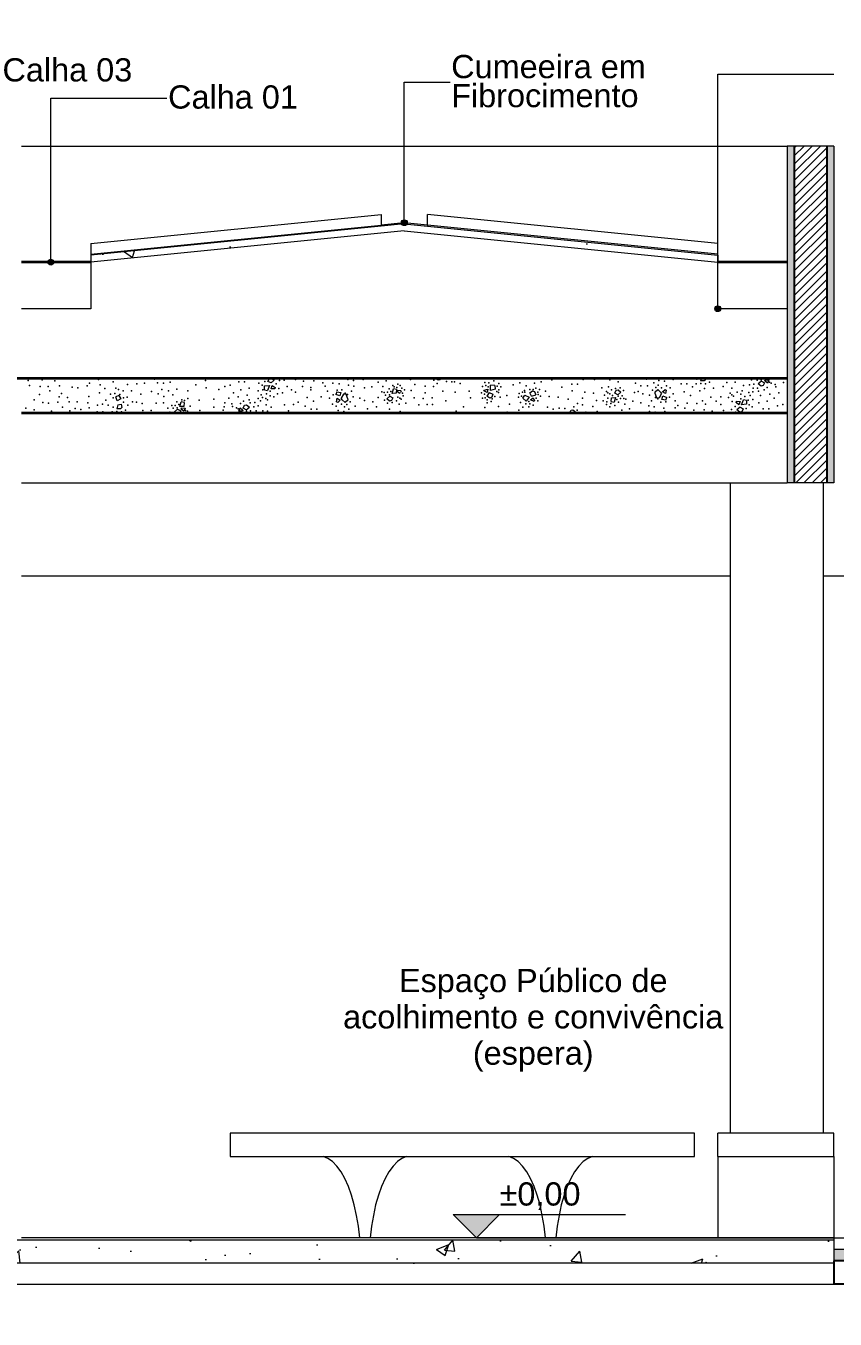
# Model space of a CAD drawing. Header units: metres. Extents: x -1783 to 21505, y -57 to 13660.
# Drawn here: x 16548 to 16897, y 6405 to 6962 of the extents above; entities that cross this region are included whole.
import ezdxf

# ---------------------------------------------------------------- set-up
doc = ezdxf.new("R2010")
doc.units = ezdxf.units.M
doc.header["$MEASUREMENT"] = 0
doc.linetypes.add('broken', pattern=[2.46944, 1.41111, -1.05833])
for name, color, linetype, lineweight in [('01_D Corte DD_4_0_Caneta_No__1', 7, 'Continuous', 35), ('01_D Corte DD_4_ESTRUTURA-COB.EST_Caneta_No__1', 7, 'Continuous', 35), ('01_D Corte DD_4_ESTRUTURA-COB.EST_Caneta_No__10', 7, 'Continuous', 5), ('01_D Corte DD_4_ESTRUTURA-COB.EST_Caneta_No__241', 7, 'Continuous', 13), ('01_D Corte DD_4_ESTRUTURA-COB.EST_Caneta_No__98', 7, 'Continuous', 0), ('01_D Corte DD_4_LAJES.EST_Caneta_No__1', 7, 'Continuous', 35), ('01_D Corte DD_4_LAJES.EST_Caneta_No__241', 7, 'Continuous', 13), ('01_D Corte DD_4_LAJES.EST_Caneta_No__3', 7, 'Continuous', 25), ('01_D Corte DD_4_LAJES.EST_Caneta_No__4', 7, 'Continuous', 20), ('01_D Corte DD_4_LAJES.EST_Caneta_No__7', 7, 'Continuous', 13), ('01_D Corte DD_4_NOTAS-LAYOUT.EXEC_Caneta_No__241', 7, 'Continuous', 13), ('01_D Corte DD_4_NOTAS-LAYOUT.EXEC_Caneta_No__5', 7, 'Continuous', 15), ('01_D Corte DD_4_PAREDE CONSTRUIR_Caneta_No__241', 7, 'Continuous', 13), ('01_D Corte DD_4_PAREDE CONSTRUIR_Caneta_No__3', 7, 'Continuous', 25), ('01_D Corte DD_4_PILARES.EST_Caneta_No__241', 7, 'Continuous', 13)]:
    doc.layers.add(name, color=color, linetype=linetype, lineweight=lineweight)
for name, color, linetype, lineweight, true_color in [('01_D Corte DD_4_ESTRUTURA-COB.EST_Caneta_No__254', 7, 'Continuous', 0, 0xd1c9ad), ('01_D Corte DD_4_ESTRUTURA-COB.EST_Caneta_No__97', 7, 'Continuous', 5, 0x6b6b6b), ('01_D Corte DD_4_LAJES.EST_Caneta_No__254', 7, 'Continuous', 0, 0xd1c9ad), ('01_D Corte DD_4_LAJES.EST_Caneta_No__95', 7, 'Continuous', 0, 0xaeaeae), ('01_D Corte DD_4_LAJES.EST_Caneta_No__97', 7, 'Continuous', 5, 0x6b6b6b), ('01_D Corte DD_4_PAREDE CONSTRUIR_Caneta_No__16', 7, 'Continuous', 0, 0xc9c9c9)]:
    doc.layers.add(name, color=color, linetype=linetype, lineweight=lineweight, true_color=true_color)
for name, color, linetype in [('01_D Corte DD_4_NOTAS-LAYOUT.EXEC', 7, 'Continuous'), ('01_D Corte DD_4_PAREDE CONSTRUIR', 7, 'Continuous'), ('cotas', 7, 'Continuous'), ('COTAS EXECUTIVO.EXEC', 7, 'Continuous')]:
    doc.layers.add(name, color=color, linetype=linetype)
doc.styles.add('GENERATED_STYLE_1', font='arial.ttf')
pattern_1 = [(45, (10866.286, 6489.786), (-15.9099, 15.9099), [0, -15, 0, -22.5]), (110, (10916.286, 6489.786), (21.14308, 7.69545), [0, -11, 0, -19])]
pattern_2 = [(50, (10866.286, 6439.786), (-54.6554, 4.78173), [5.715, -62.865]), (355, (10866.286, 6439.786), (-10.57303, 57.31705), [4.572, -50.2922]), (100.4514, (10870.84, 6439.387), (44.08237, 52.53533), [4.857, -53.42707]), (46.1842, (10866.286, 6455.026), (-81.3237, 12.6127), [8.5725, -94.2975]), (96.6356, (10873.06, 6453.975), (71.2212, 74.2278), [7.2855, -80.1407]), (351.1842, (10866.29, 6455.026), (71.2212, 74.2278), [6.858, -75.4379]), (21, (10873.906, 6451.216), (-45.48432, 30.67956), [5.715, -62.865]), (326, (10873.906, 6451.216), (18.5406, 55.2564), [4.572, -50.292]), (71.4514, (10877.697, 6448.66), (64.02493, 24.57683), [4.857, -53.427]), (37.5, (10866.286, 6439.786), (0.92658, 25.36651), [0, -49.6824, 0, -51.054, 0, -50.4825]), (7.5, (10866.286, 6439.786), (20.0459, 30.05417), [0, -29.1084, 0, -48.5394, 0, -19.2405]), (327.5, (10849.294, 6439.786), (-40.67718, 1.71862), [0, -19.05, 0, -59.436, 0, -78.867]), (317.5, (10841.674, 6439.786), (44.43875, 7.62795), [0, -24.765, 0, -39.4716, 0, -56.007])]

# ---------------------------------------------------------------- blocks, each defined once
blk = doc.blocks.new('*X6664', base_point=(52.878, -11.1819))
at = {"layer": '01_D Corte DD_4_LAJES.EST_Caneta_No__241', "color": 7, "linetype": 'Continuous', "lineweight": 13, "ltscale": 1000}
for p, q in [((85.838, 3.5574), (85.8441, 3.5702)), ((85.8544, 3.5706), (85.865, 3.5622)), ((86.5715, 3.5622), (86.5609, 3.5706)), ((86.5797, 3.5642), (86.5715, 3.5622)), ((86.5827, 3.5706), (86.5797, 3.5642)), ((87.7042, 3.5706), (87.7017, 3.5604)), ((87.7232, 3.5666), (87.7179, 3.56)), ((87.7224, 3.5706), (87.7232, 3.5666)), ((87.9791, 3.5597), (87.9805, 3.5649)), ((87.9805, 3.5649), (87.9964, 3.5642)), ((87.9964, 3.5642), (87.9907, 3.5501)), ((85.8232, 3.5215), (85.8238, 3.5381)), ((85.8232, 3.5215), (85.8362, 3.5186)), ((85.8238, 3.5381), (85.8447, 3.54)), ((85.8447, 3.54), (85.8362, 3.5186)), ((85.8513, 3.5511), (85.838, 3.5574)), ((85.8513, 3.5511), (85.865, 3.5622)), ((85.8513, 3.5261), (85.8569, 3.5402)), ((85.8672, 3.5254), (85.8513, 3.5261)), ((85.8569, 3.5402), (85.8685, 3.5306)), ((85.8685, 3.5306), (85.8672, 3.5254)), ((86.1354, 3.5132), (86.1309, 3.5007)), ((86.1354, 3.5132), (86.1518, 3.5103)), ((86.1518, 3.5103), (86.1477, 3.4949)), ((86.3734, 3.5056), (86.3785, 3.5262)), ((86.3915, 3.5233), (86.3785, 3.5262)), ((86.3915, 3.5233), (86.3908, 3.5067)), ((86.3952, 3.514), (86.3966, 3.5193)), ((86.4033, 3.5073), (86.3952, 3.514)), ((86.3966, 3.5193), (86.4092, 3.5187)), ((86.4033, 3.5073), (86.4088, 3.5094)), ((86.4113, 3.5155), (86.4088, 3.5094)), ((86.4113, 3.5155), (86.4092, 3.5187)), ((86.7688, 3.5176), (86.7691, 3.5203)), ((86.7818, 3.5101), (86.7688, 3.5176)), ((86.7691, 3.5203), (86.7852, 3.5248)), ((86.7911, 3.5095), (86.7804, 3.4938)), ((86.7852, 3.5248), (86.7818, 3.5101)), ((86.7911, 3.5095), (86.8063, 3.5027)), ((86.7969, 3.5189), (86.7962, 3.5416)), ((86.8152, 3.5406), (86.7962, 3.5416)), ((86.8172, 3.524), (86.7969, 3.5189)), ((86.8152, 3.5406), (86.8172, 3.524)), ((86.9666, 3.5084), (86.9783, 3.5164)), ((86.9741, 3.4936), (86.9666, 3.5084)), ((86.9783, 3.5164), (86.9864, 3.5141)), ((86.9864, 3.5141), (86.9923, 3.4991)), ((87.332, 3.5067), (87.3382, 3.5194)), ((87.3382, 3.5194), (87.3464, 3.5215)), ((87.3454, 3.5003), (87.359, 3.5114)), ((87.3464, 3.5215), (87.359, 3.5114)), ((87.5057, 3.5121), (87.5173, 3.5233)), ((87.5066, 3.5037), (87.5057, 3.5121)), ((87.5173, 3.5233), (87.5295, 3.5107)), ((87.5295, 3.5107), (87.5338, 3.5037)), ((87.5381, 3.5124), (87.5491, 3.5226)), ((87.5512, 3.5049), (87.5381, 3.5124)), ((87.5491, 3.5226), (87.5541, 3.5205)), ((87.5541, 3.5205), (87.5512, 3.5049)), ((87.7179, 3.56), (87.7017, 3.5604)), ((87.9639, 3.5584), (87.9503, 3.5473)), ((87.9629, 3.5373), (87.9503, 3.5473)), ((87.9711, 3.5393), (87.9629, 3.5373)), ((87.9639, 3.5584), (87.9773, 3.552)), ((87.9773, 3.552), (87.9711, 3.5393)), ((87.9907, 3.5501), (87.9791, 3.5597)), ((85.1953, 3.4969), (85.1833, 3.4913)), ((85.1887, 3.4735), (85.1833, 3.4913)), ((85.1907, 3.4563), (85.1866, 3.4392)), ((85.2049, 3.4832), (85.1887, 3.4735)), ((85.1907, 3.4563), (85.2052, 3.4593)), ((85.1953, 3.4969), (85.2049, 3.4832)), ((85.2052, 3.4593), (85.208, 3.4454)), ((85.4588, 3.4491), (85.4639, 3.4697)), ((85.4769, 3.4668), (85.4639, 3.4697)), ((85.4769, 3.4668), (85.4763, 3.4502)), ((85.7314, 3.442), (85.7376, 3.4548)), ((85.7376, 3.4548), (85.7458, 3.4568)), ((85.7458, 3.4568), (85.7584, 3.4468)), ((86.1477, 3.4949), (86.1309, 3.5007)), ((86.1334, 3.469), (86.1363, 3.4847)), ((86.1384, 3.467), (86.1334, 3.469)), ((86.1363, 3.4847), (86.1494, 3.4772)), ((86.1494, 3.4772), (86.1384, 3.467)), ((86.1629, 3.5019), (86.1537, 3.4859)), ((86.158, 3.4789), (86.1537, 3.4859)), ((86.1701, 3.4663), (86.158, 3.4789)), ((86.1749, 3.5025), (86.1629, 3.5019)), ((86.1818, 3.4774), (86.1701, 3.4663)), ((86.1808, 3.4858), (86.1749, 3.5025)), ((86.1808, 3.4858), (86.1818, 3.4774)), ((86.3633, 3.4938), (86.3497, 3.4826)), ((86.3623, 3.4726), (86.3497, 3.4826)), ((86.3705, 3.4747), (86.3623, 3.4726)), ((86.3633, 3.4938), (86.3767, 3.4874)), ((86.3767, 3.4874), (86.3705, 3.4747)), ((86.3908, 3.5067), (86.3734, 3.5056)), ((86.7945, 3.4859), (86.7804, 3.4938)), ((86.8022, 3.4892), (86.7945, 3.4859)), ((86.8063, 3.5027), (86.8022, 3.4892)), ((86.9358, 3.4847), (86.9447, 3.4988)), ((86.9358, 3.4847), (86.9499, 3.4719)), ((86.9447, 3.4988), (86.9637, 3.4899)), ((86.9637, 3.4899), (86.9499, 3.4719)), ((86.9691, 3.4779), (86.981, 3.4873)), ((86.9845, 3.4714), (86.9691, 3.4779)), ((86.9741, 3.4936), (86.9923, 3.4991)), ((86.981, 3.4873), (86.9863, 3.4732)), ((86.9863, 3.4732), (86.9845, 3.4714)), ((87.3172, 3.4707), (87.3179, 3.4874)), ((87.3172, 3.4707), (87.3302, 3.4679)), ((87.3179, 3.4874), (87.3353, 3.4885)), ((87.3353, 3.4885), (87.3302, 3.4679)), ((87.3454, 3.5003), (87.332, 3.5067)), ((87.5066, 3.5037), (87.5126, 3.487)), ((87.5126, 3.487), (87.5246, 3.4877)), ((87.5246, 3.4877), (87.5338, 3.5037)), ((87.5356, 3.4793), (87.5398, 3.4947)), ((87.5521, 3.4764), (87.5356, 3.4793)), ((87.5398, 3.4947), (87.5566, 3.4889)), ((87.5521, 3.4764), (87.5566, 3.4889)), ((87.8549, 3.4666), (87.8563, 3.4718)), ((87.8665, 3.457), (87.8549, 3.4666)), ((87.8563, 3.4718), (87.8722, 3.4711)), ((87.8722, 3.4711), (87.8665, 3.457)), ((87.8787, 3.4572), (87.8873, 3.4786)), ((87.8996, 3.4591), (87.8787, 3.4572)), ((87.9003, 3.4757), (87.8873, 3.4786)), ((87.9003, 3.4757), (87.8996, 3.4591)), ((85.2027, 3.4388), (85.1866, 3.4392)), ((85.208, 3.4454), (85.2027, 3.4388)), ((85.4487, 3.4373), (85.4351, 3.4261)), ((85.4421, 3.4206), (85.4351, 3.4261)), ((85.4487, 3.4373), (85.4621, 3.4309)), ((85.4621, 3.4309), (85.4571, 3.4206)), ((85.4763, 3.4502), (85.4588, 3.4491)), ((85.464, 3.4385), (85.4653, 3.4437)), ((85.4756, 3.429), (85.464, 3.4385)), ((85.4653, 3.4437), (85.4812, 3.443)), ((85.4812, 3.443), (85.4756, 3.429)), ((85.7123, 3.4299), (85.718, 3.4439)), ((85.7282, 3.4292), (85.7123, 3.4299)), ((85.7172, 3.4206), (85.7173, 3.4227)), ((85.7173, 3.4227), (85.7347, 3.4238)), ((85.718, 3.4439), (85.7296, 3.4344)), ((85.7296, 3.4344), (85.7282, 3.4292)), ((85.7448, 3.4356), (85.7314, 3.442)), ((85.7347, 3.4238), (85.7339, 3.4206)), ((85.7448, 3.4356), (85.7584, 3.4468)), ((87.1376, 3.4202), (87.1438, 3.433)), ((87.1438, 3.433), (87.1519, 3.435)), ((87.1519, 3.435), (87.1646, 3.425)), ((87.1592, 3.4206), (87.1646, 3.425)), ((87.8721, 3.4462), (87.8585, 3.435)), ((87.8711, 3.425), (87.8585, 3.435)), ((87.8793, 3.427), (87.8711, 3.425)), ((87.8721, 3.4462), (87.8855, 3.4398)), ((87.8855, 3.4398), (87.8793, 3.427))]:
    blk.add_line(p, q, dxfattribs=at)
for p in [(84.8409, 3.5687), (84.8653, 3.565), (85.1079, 3.5652), (85.3486, 3.5671), (85.9571, 3.5651), (86.1815, 3.5651), (86.2476, 3.5652), (86.452, 3.5661), (86.5011, 3.5689), (86.7917, 3.5701), (87.0605, 3.5642), (87.1958, 3.5661), (87.2446, 3.5661), (87.3106, 3.5638), (87.4686, 3.5673), (87.5831, 3.5656), (87.6863, 3.5672), (87.9219, 3.5638), (87.9628, 3.5644), (84.8047, 3.5612), (84.8112, 3.5397), (84.856, 3.5362), (84.8909, 3.5363), (84.8981, 3.5176), (84.9193, 3.5594), (84.9401, 3.5379), (84.9945, 3.5333), (85.0189, 3.5295), (85.0585, 3.538), (85.0699, 3.5493), (85.1117, 3.5084), (85.1159, 3.5429), (85.1357, 3.5275), (85.1707, 3.5561), (85.1821, 3.529), (85.1944, 3.5226), (85.2147, 3.5165), (85.2333, 3.5435), (85.25, 3.517), (85.2737, 3.5473), (85.3057, 3.5495), (85.3366, 3.5138), (85.3615, 3.5521), (85.3805, 3.5232), (85.3884, 3.5493), (85.4097, 3.517), (85.4161, 3.5546), (85.4453, 3.5245), (85.4926, 3.5174), (85.5278, 3.5432), (85.5683, 3.5621), (85.5716, 3.5302), (85.6262, 3.523), (85.6528, 3.5363), (85.6751, 3.541), (85.6898, 3.5084), (85.7132, 3.5553), (85.7205, 3.5212), (85.7368, 3.5552), (85.7566, 3.5282), (85.7959, 3.5175), (85.7988, 3.5495), (85.8128, 3.5411), (85.8163, 3.5208), (85.8249, 3.5567), (85.8483, 3.5154), (85.8731, 3.5475), (85.8849, 3.5264), (85.8881, 3.5612), (85.9009, 3.5087), (85.908, 3.5623), (85.9202, 3.5363), (85.9395, 3.5219), (85.9565, 3.5105), (85.9862, 3.535), (85.9916, 3.5585), (86.0226, 3.5214), (86.0228, 3.5319), (86.0361, 3.5602), (86.0745, 3.5513), (86.0842, 3.5365), (86.0945, 3.515), (86.1169, 3.5506), (86.1356, 3.5201), (86.1445, 3.5469), (86.1563, 3.5208), (86.1855, 3.541), (86.1975, 3.5151), (86.2063, 3.5616), (86.2081, 3.5377), (86.2533, 3.5305), (86.2859, 3.5339), (86.3125, 3.5542), (86.3293, 3.5131), (86.3328, 3.5349), (86.3381, 3.5101), (86.3468, 3.5607), (86.3526, 3.5107), (86.3606, 3.5262), (86.3681, 3.514), (86.376, 3.5398), (86.3816, 3.5347), (86.3936, 3.5316), (86.3978, 3.5463), (86.408, 3.5404), (86.4153, 3.5289), (86.4267, 3.5208), (86.455, 3.519), (86.4713, 3.5441), (86.5155, 3.537), (86.5158, 3.5084), (86.5519, 3.5352), (86.5525, 3.563), (86.5677, 3.5491), (86.5915, 3.5155), (86.6067, 3.5566), (86.6309, 3.5551), (86.6423, 3.5561), (86.6451, 3.5107), (86.6668, 3.548), (86.7049, 3.5152), (86.7579, 3.5086), (86.7619, 3.535), (86.7722, 3.5529), (86.7772, 3.54), (86.7862, 3.5347), (86.7901, 3.5509), (86.8118, 3.56), (86.8246, 3.5139), (86.8254, 3.5377), (86.8306, 3.51), (86.8322, 3.5486), (86.8328, 3.5216), (86.841, 3.5343), (86.894, 3.5434), (86.923, 3.5511), (86.9342, 3.5105), (86.9431, 3.5181), (86.9454, 3.5112), (86.9505, 3.539), (86.9658, 3.5221), (86.9812, 3.5221), (86.9864, 3.5495), (86.992, 3.5285), (87.0005, 3.5116), (87.0086, 3.5231), (87.0147, 3.5556), (87.0336, 3.5161), (87.1047, 3.5322), (87.1474, 3.5453), (87.1486, 3.517), (87.1713, 3.5454), (87.2025, 3.5108), (87.2763, 3.5305), (87.2961, 3.5136), (87.3029, 3.5086), (87.3056, 3.5339), (87.3174, 3.5206), (87.3355, 3.5269), (87.3464, 3.556), (87.3561, 3.5296), (87.3691, 3.5178), (87.4166, 3.51), (87.4211, 3.5499), (87.4335, 3.5144), (87.4448, 3.5379), (87.4739, 3.5384), (87.495, 3.5194), (87.5004, 3.5514), (87.509, 3.5308), (87.5197, 3.5409), (87.5225, 3.5618), (87.533, 3.5294), (87.5469, 3.558), (87.5555, 3.5383), (87.5708, 3.5298), (87.618, 3.5475), (87.6316, 3.5124), (87.6421, 3.5477), (87.6675, 3.5343), (87.6827, 3.5472), (87.6983, 3.5175), (87.7023, 3.5492), (87.7185, 3.5267), (87.7227, 3.5473), (87.7402, 3.5542), (87.7573, 3.5282), (87.799, 3.5357), (87.8148, 3.5532), (87.836, 3.5289), (87.8508, 3.5541), (87.8602, 3.5118), (87.8809, 3.517), (87.8862, 3.5403), (87.9091, 3.5093), (87.9123, 3.5423), (87.9275, 3.5128), (87.9278, 3.5279), (87.931, 3.5463), (87.9452, 3.5631), (87.9471, 3.5285), (87.9515, 3.5159), (87.9756, 3.521), (87.9886, 3.5315), (87.9983, 3.5541), (88.0064, 3.5502), (88.0239, 3.5448), (88.0258, 3.5338), (88.0389, 3.5086), (88.0598, 3.5533), (84.8304, 3.4784), (84.8544, 3.5018), (84.8678, 3.4669), (84.8921, 3.4632), (84.9326, 3.4677), (84.9382, 3.4908), (84.9484, 3.5056), (84.9746, 3.488), (84.9818, 3.4692), (85.0167, 3.4694), (85.0614, 3.4659), (85.0662, 3.4927), (85.1043, 3.4555), (85.1257, 3.4602), (85.1402, 3.4772), (85.1491, 3.4557), (85.1597, 3.5032), (85.1716, 3.4866), (85.1787, 3.5057), (85.2004, 3.5016), (85.2152, 3.4678), (85.2155, 3.4875), (85.2317, 3.4892), (85.2341, 3.4556), (85.2543, 3.469), (85.2723, 3.4684), (85.29, 3.5029), (85.2964, 3.4619), (85.3564, 3.464), (85.3644, 3.5038), (85.3886, 3.4657), (85.3894, 3.4927), (85.4235, 3.4536), (85.4277, 3.4998), (85.438, 3.4542), (85.446, 3.4697), (85.4535, 3.4575), (85.467, 3.4782), (85.479, 3.4751), (85.4934, 3.4838), (85.5421, 3.4761), (85.6044, 3.4807), (85.6522, 3.4652), (85.6698, 3.4855), (85.6829, 3.4603), (85.7091, 3.4907), (85.7201, 3.4626), (85.7331, 3.473), (85.7484, 3.4978), (85.7572, 3.4782), (85.7616, 3.4656), (85.7809, 3.4662), (85.7959, 3.4844), (85.8059, 3.4732), (85.8084, 3.5004), (85.8143, 3.4879), (85.829, 3.4846), (85.8302, 3.4561), (85.8311, 3.5044), (85.8366, 3.4776), (85.8477, 3.495), (85.8629, 3.4906), (85.879, 3.5039), (85.9088, 3.4568), (85.9476, 3.4583), (85.9678, 3.4675), (86.0074, 3.4885), (86.0345, 3.4727), (86.0666, 3.4912), (86.1032, 3.4853), (86.1167, 3.4598), (86.1197, 3.4994), (86.1544, 3.4602), (86.1701, 3.5067), (86.1784, 3.4588), (86.1801, 3.5017), (86.1924, 3.4702), (86.2051, 3.4908), (86.2339, 3.4855), (86.2539, 3.4751), (86.2901, 3.4698), (86.3134, 3.4886), (86.3396, 3.4763), (86.3446, 3.4985), (86.3526, 3.4645), (86.3622, 3.4998), (86.3732, 3.4672), (86.3913, 3.4735), (86.3977, 3.4895), (86.4032, 3.4602), (86.4058, 3.4855), (86.4126, 3.4804), (86.4174, 3.5075), (86.4211, 3.4959), (86.4324, 3.4635), (86.4676, 3.4867), (86.4879, 3.4571), (86.5062, 3.4833), (86.5234, 3.4578), (86.5461, 3.4861), (86.5473, 3.4579), (86.6047, 3.4741), (86.7108, 3.4874), (86.762, 3.4858), (86.7709, 3.5032), (86.7738, 3.4865), (86.7819, 3.4789), (86.7829, 3.4649), (86.7991, 3.4711), (86.8035, 3.4829), (86.8155, 3.4926), (86.8381, 3.4891), (86.867, 3.497), (86.8788, 3.4596), (86.9176, 3.4891), (86.9197, 3.5058), (86.9263, 3.4674), (86.9297, 3.4933), (86.9488, 3.4608), (86.9621, 3.4709), (86.9658, 3.4612), (86.9808, 3.4554), (86.9938, 3.4858), (87.0005, 3.4734), (87.002, 3.5006), (87.0116, 3.4937), (87.0496, 3.4925), (87.0886, 3.4892), (87.1319, 3.4817), (87.1715, 3.462), (87.1929, 3.4857), (87.1932, 3.4571), (87.2411, 3.5074), (87.2537, 3.4751), (87.282, 3.4733), (87.2877, 3.4982), (87.2966, 3.4585), (87.2979, 3.4699), (87.3024, 3.4855), (87.311, 3.5046), (87.3151, 3.4625), (87.3221, 3.4969), (87.3327, 3.4543), (87.3406, 3.4801), (87.3465, 3.4943), (87.3481, 3.4678), (87.3562, 3.4834), (87.3641, 3.4956), (87.3706, 3.484), (87.3759, 3.4591), (87.3794, 3.481), (87.4098, 3.4721), (87.4441, 3.4647), (87.4536, 3.5041), (87.4823, 3.4988), (87.49, 3.4744), (87.5074, 3.4879), (87.5174, 3.4828), (87.5312, 3.4687), (87.5518, 3.4695), (87.5678, 3.4902), (87.5843, 3.5042), (87.593, 3.4746), (87.6033, 3.4531), (87.6435, 3.4636), (87.6588, 3.4965), (87.6859, 3.4621), (87.7096, 3.4745), (87.7225, 3.4591), (87.7463, 3.4901), (87.7692, 3.4722), (87.7885, 3.4913), (87.7886, 3.4577), (87.8226, 3.4885), (87.8296, 3.5074), (87.8371, 3.5004), (87.8385, 3.4708), (87.8444, 3.4933), (87.8752, 3.4818), (87.8757, 3.5022), (87.8923, 3.4928), (87.9072, 3.4764), (87.9107, 3.4561), (87.915, 3.4968), (87.9275, 3.4797), (87.9522, 3.4658), (87.9603, 3.4963), (87.9882, 3.4729), (87.9996, 3.5033), (88.0189, 3.4857), (88.0336, 3.453), (88.0559, 3.4578), (84.7955, 3.4426), (84.8312, 3.4348), (84.906, 3.4288), (84.9534, 3.4462), (84.9852, 3.4302), (85.0074, 3.4406), (85.0317, 3.4368), (85.0679, 3.4444), (85.1028, 3.4263), (85.127, 3.4265), (85.1675, 3.426), (85.1712, 3.446), (85.1871, 3.428), (85.2075, 3.4261), (85.225, 3.433), (85.2996, 3.432), (85.3356, 3.4329), (85.3972, 3.4211), (85.4068, 3.4426), (85.4158, 3.4251), (85.43, 3.442), (85.4476, 3.4433), (85.4831, 3.4329), (85.4912, 3.429), (85.5028, 3.4509), (85.5088, 3.4236), (85.5446, 3.4321), (85.6048, 3.4466), (85.6451, 3.4337), (85.6491, 3.4475), (85.6848, 3.4493), (85.6907, 3.422), (85.7023, 3.4439), (85.7104, 3.44), (85.7459, 3.4296), (85.7635, 3.4309), (85.7778, 3.4478), (85.7868, 3.4303), (85.7964, 3.4518), (85.8153, 3.4309), (85.8366, 3.4287), (85.8524, 3.4462), (85.9259, 3.4309), (85.9986, 3.4507), (86.024, 3.4373), (86.0482, 3.4375), (86.1044, 3.424), (86.132, 3.4513), (86.1406, 3.4316), (86.1649, 3.4278), (86.1678, 3.4487), (86.1871, 3.4382), (86.2135, 3.4511), (86.2189, 3.4222), (86.2663, 3.4396), (86.3052, 3.4474), (86.3623, 3.4381), (86.4075, 3.428), (86.6482, 3.4299), (86.68, 3.4476), (86.7731, 3.4455), (86.8308, 3.4492), (86.8679, 3.4249), (86.919, 3.434), (86.9356, 3.4469), (86.9615, 3.4479), (87.0419, 3.4461), (87.0664, 3.438), (87.0926, 3.4421), (87.1168, 3.4406), (87.1558, 3.4481), (87.1709, 3.4342), (87.1877, 3.424), (87.2076, 3.4251), (87.2374, 3.45), (87.2567, 3.4279), (87.2913, 3.4213), (87.3109, 3.4478), (87.3357, 3.423), (87.3619, 3.4334), (87.3962, 3.4399), (87.4793, 3.4519), (87.4812, 3.4279), (87.5019, 3.4486), (87.5059, 3.4244), (87.543, 3.4427), (87.5472, 3.428), (87.5918, 3.4435), (87.6342, 3.4428), (87.6464, 3.4235), (87.6726, 3.4339), (87.7171, 3.4356), (87.7516, 3.429), (87.8007, 3.4317), (87.8354, 3.436), (87.8503, 3.4497), (87.8522, 3.4258), (87.8986, 3.4405), (87.9246, 3.4477), (87.9719, 3.4388), (87.9955, 3.4388)]:
    blk.add_point(p, dxfattribs=at)

msp = doc.modelspace()

# ---------------------------------------------------------------- hatches: boundary and pattern name
at = {"layer": '01_D Corte DD_4_ESTRUTURA-COB.EST_Caneta_No__254', "linetype": 'Continuous', "lineweight": 0, "true_color": 0xd1c9ad}
h = msp.add_hatch(dxfattribs=at)
h.set_pattern_fill('HAIE_OD_0004', color=9, scale=100, style=0, pattern_type=2)
h.set_pattern_definition(pattern_1)
h.paths.add_polyline_path([(16701.343, 6875.305), (16711.343, 6876.305), (16721.343, 6875.305), (16721.343, 6875.808), (16711.343, 6876.808), (16701.343, 6875.808)])
at = {"layer": '01_D Corte DD_4_ESTRUTURA-COB.EST_Caneta_No__97', "linetype": 'Continuous', "lineweight": 5, "true_color": 0x6b6b6b}
h = msp.add_hatch(dxfattribs=at)
h.set_pattern_fill('AR_CONC_0004', color=251, scale=100, style=0, pattern_type=2)
h.set_pattern_definition(pattern_2)
h.paths.add_polyline_path([(16576.343, 6862.805), (16576.343, 6859.79), (16711.343, 6873.29), (16711.343, 6876.305)])
h = msp.add_hatch(dxfattribs=at)
h.set_pattern_fill('AR_CONC_0004', color=251, scale=100, style=0, pattern_type=2)
h.set_pattern_definition(pattern_2)
h.paths.add_polyline_path([(16711.343, 6876.305), (16711.343, 6873.29), (16846.343, 6859.79), (16846.343, 6862.805)])
at = {"layer": '01_D Corte DD_4_LAJES.EST_Caneta_No__254', "linetype": 'Continuous', "lineweight": 0, "true_color": 0xd1c9ad}
h = msp.add_hatch(dxfattribs=at)
h.set_pattern_fill('HAIE_OD_0004', color=9, scale=100, style=0, pattern_type=2)
h.set_pattern_definition(pattern_1)
h.paths.add_polyline_path([(16896.343, 6439.786), (16526.343, 6439.786), (16526.343, 6438.786), (16896.343, 6438.786)])
at = {"layer": '01_D Corte DD_4_LAJES.EST_Caneta_No__95', "linetype": 'Continuous', "lineweight": 0, "true_color": 0xaeaeae}
msp.add_hatch(color=253, dxfattribs=at).paths.add_polyline_path([(17576.443, 6434.786), (16896.343, 6434.786), (16896.343, 6429.786), (17576.443, 6429.786)])
at = {"layer": '01_D Corte DD_4_LAJES.EST_Caneta_No__97', "linetype": 'Continuous', "lineweight": 5, "true_color": 0x6b6b6b}
h = msp.add_hatch(dxfattribs=at)
h.set_pattern_fill('AR_CONC_0004', color=251, scale=100, style=0, pattern_type=2)
h.set_pattern_definition(pattern_2)
h.paths.add_polyline_path([(16526.343, 6438.786), (16526.343, 6428.786), (16896.343, 6428.786), (16896.343, 6438.786)])
at = {"layer": '01_D Corte DD_4_NOTAS-LAYOUT.EXEC', "linetype": 'Continuous', "lineweight": 0, "true_color": 0x000000}
for points in [[(16710.093, 6876.808), (16710.188, 6876.329), (16710.459, 6875.924), (16710.865, 6875.653), (16711.343, 6875.558), (16711.822, 6875.653), (16712.227, 6875.924), (16712.498, 6876.329), (16712.593, 6876.808), (16712.498, 6877.286), (16712.227, 6877.692), (16711.822, 6877.962), (16711.343, 6878.058), (16710.865, 6877.962), (16710.459, 6877.692), (16710.188, 6877.286)], [(16557.816, 6859.79), (16557.912, 6859.312), (16558.183, 6858.906), (16558.588, 6858.635), (16559.066, 6858.54), (16559.545, 6858.635), (16559.95, 6858.906), (16560.221, 6859.312), (16560.316, 6859.79), (16560.221, 6860.269), (16559.95, 6860.674), (16559.545, 6860.945), (16559.066, 6861.04), (16558.588, 6860.945), (16558.183, 6860.674), (16557.912, 6860.269)], [(16845.093, 6839.79), (16845.188, 6839.312), (16845.459, 6838.906), (16845.865, 6838.635), (16846.343, 6838.54), (16846.822, 6838.635), (16847.227, 6838.906), (16847.498, 6839.312), (16847.593, 6839.79), (16847.498, 6840.269), (16847.227, 6840.674), (16846.822, 6840.945), (16846.343, 6841.04), (16845.865, 6840.945), (16845.459, 6840.674), (16845.188, 6840.269)]]:
    msp.add_hatch(color=18, dxfattribs=at).paths.add_polyline_path(points)
at = {"layer": '01_D Corte DD_4_PAREDE CONSTRUIR', "linetype": 'Continuous', "lineweight": 0, "true_color": 0xffffff}
for points in [[(16876.343, 6909.786), (16876.343, 6764.786), (16879.343, 6764.786), (16879.343, 6909.786)], [(16893.343, 6764.786), (16896.343, 6764.786), (16896.343, 6909.786), (16893.343, 6909.786)]]:
    msp.add_hatch(color=7, dxfattribs=at).paths.add_polyline_path(points)
at = {"layer": '01_D Corte DD_4_PAREDE CONSTRUIR', "linetype": 'Continuous', "lineweight": 0, "true_color": 0x000000}
h = msp.add_hatch(dxfattribs=at)
h.set_pattern_fill('COMMON_BRICK_0004', color=18, scale=100, style=0, pattern_type=2)
h.set_pattern_definition([(45, (10866.2864, 6439.7856), (-1.767767, 1.767767), [])])
h.paths.add_polyline_path([(16879.343, 6909.786), (16879.343, 6764.786), (16893.343, 6764.786), (16893.343, 6909.786)])
at = {"layer": 'cotas'}
h = msp.add_hatch(color=7, dxfattribs=at)
h.dxf.hatch_style = 1
h.paths.add_polyline_path([(21504.961, 13659.963), (10304.961, 13659.963), (10304.961, 5739.963), (21504.961, 5739.963)])
h.paths.add_polyline_path([(10571.627, 13593.296), (21371.627, 13593.296), (21371.627, 5806.63), (10571.627, 5806.63)], flags=16)
at = {"layer": 'COTAS EXECUTIVO.EXEC', "linetype": 'Continuous', "lineweight": 13, "ltscale": 1000}
msp.add_hatch(color=256, dxfattribs=at).paths.add_polyline_path([(16742.393, 6439.786), (16752.393, 6449.786), (16732.393, 6449.786)])

# ---------------------------------------------------------------- linework, layer by layer
at = {"layer": '01_D Corte DD_4_ESTRUTURA-COB.EST_Caneta_No__1', "color": 7, "linetype": 'Continuous', "lineweight": 35, "ltscale": 1000}
for p, q in [((16576.343, 6859.79), (16546.343, 6859.79)), ((16876.343, 6859.79), (16846.343, 6859.79))]:
    msp.add_line(p, q, dxfattribs=at)
at = {"layer": '01_D Corte DD_4_ESTRUTURA-COB.EST_Caneta_No__10', "color": 7, "linetype": 'Continuous', "lineweight": 5, "ltscale": 1000}
for p, q in [((16576.343, 6859.79), (16576.343, 6839.79)), ((16846.343, 6839.79), (16846.343, 6859.79)), ((16576.343, 6839.79), (16546.343, 6839.79)), ((16876.343, 6839.79), (16846.343, 6839.79))]:
    msp.add_line(p, q, dxfattribs=at)
at = {"layer": '01_D Corte DD_4_ESTRUTURA-COB.EST_Caneta_No__241', "color": 7, "linetype": 'Continuous', "lineweight": 13, "ltscale": 1000}
for p, q in [((16576.343, 6867.83), (16701.343, 6880.33)), ((16701.343, 6880.33), (16701.343, 6875.808)), ((16846.343, 6867.83), (16721.343, 6880.33)), ((16721.343, 6875.808), (16721.343, 6880.33)), ((16576.343, 6863.308), (16701.343, 6875.808)), ((16701.343, 6875.305), (16576.343, 6862.805)), ((16711.343, 6873.29), (16576.343, 6859.79)), ((16711.343, 6876.305), (16701.343, 6875.305)), ((16711.343, 6876.305), (16721.343, 6875.305)), ((16711.343, 6873.29), (16846.343, 6859.79)), ((16846.343, 6863.308), (16721.343, 6875.808)), ((16721.343, 6875.305), (16846.343, 6862.805)), ((16576.343, 6867.83), (16576.343, 6863.308)), ((16846.343, 6863.308), (16846.343, 6867.83)), ((16576.343, 6863.308), (16576.343, 6862.805)), ((16576.343, 6862.805), (16576.343, 6859.79)), ((16846.343, 6862.805), (16846.343, 6863.308)), ((16846.343, 6862.805), (16846.343, 6859.79))]:
    msp.add_line(p, q, dxfattribs=at)
at = {"layer": '01_D Corte DD_4_ESTRUTURA-COB.EST_Caneta_No__98', "color": 7, "linetype": 'Continuous', "lineweight": 0, "ltscale": 1000}
for p, q in [((16701.343, 6875.808), (16701.343, 6875.305)), ((16721.343, 6875.808), (16721.343, 6875.305))]:
    msp.add_line(p, q, dxfattribs=at)
at = {"layer": '01_D Corte DD_4_ESTRUTURA-COB.EST_Caneta_No__98', "color": 7, "linetype": 'Continuous', "lineweight": 0, "ltscale": 1000, "flags": 128}
msp.add_lwpolyline([(16721.343, 6875.808), (16711.343, 6876.808), (16701.343, 6875.808)], dxfattribs=at)
at = {"layer": '01_D Corte DD_4_LAJES.EST_Caneta_No__1', "color": 7, "linetype": 'Continuous', "lineweight": 35, "ltscale": 1000}
for p, q in [((16876.343, 6809.786), (15596.305, 6809.786)), ((16876.343, 6794.786), (16546.343, 6794.786))]:
    msp.add_line(p, q, dxfattribs=at)
at = {"layer": '01_D Corte DD_4_LAJES.EST_Caneta_No__241', "color": 7, "linetype": 'Continuous', "lineweight": 13, "ltscale": 1000}
for p, q in [((16836.343, 6484.786), (16636.343, 6484.786)), ((16636.343, 6484.786), (16636.343, 6474.786)), ((16836.343, 6474.786), (16836.343, 6484.786)), ((16846.343, 6474.786), (16846.343, 6484.786)), ((16896.343, 6484.786), (16846.343, 6484.786)), ((16896.343, 6474.786), (16896.343, 6484.786)), ((16636.343, 6474.786), (16670.262, 6474.786)), ((16670.262, 6474.786), (16676.433, 6474.786)), ((16676.433, 6474.786), (16682.262, 6474.786)), ((16678.445, 6473.962), (16676.433, 6474.786)), ((16680.406, 6472.575), (16678.445, 6473.962)), ((16682.291, 6470.644), (16680.406, 6472.575)), ((16682.262, 6474.786), (16682.7, 6474.786)), ((16684.078, 6468.191), (16682.291, 6470.644)), ((16682.7, 6474.786), (16686.076, 6474.786)), ((16686.076, 6474.786), (16686.515, 6474.786)), ((16686.515, 6474.786), (16692.343, 6474.786)), ((16692.343, 6474.786), (16712.343, 6474.786)), ((16706.485, 6470.644), (16704.699, 6468.191)), ((16708.371, 6472.575), (16706.485, 6470.644)), ((16710.332, 6473.962), (16708.371, 6472.575)), ((16712.343, 6474.786), (16710.332, 6473.962)), ((16712.343, 6474.786), (16750.262, 6474.786)), ((16750.262, 6474.786), (16756.433, 6474.786)), ((16756.433, 6474.786), (16762.262, 6474.786)), ((16758.445, 6473.962), (16756.433, 6474.786)), ((16760.406, 6472.575), (16758.445, 6473.962)), ((16762.291, 6470.644), (16760.406, 6472.575)), ((16762.262, 6474.786), (16762.7, 6474.786)), ((16764.078, 6468.191), (16762.291, 6470.644)), ((16762.7, 6474.786), (16765.753, 6474.786)), ((16765.753, 6474.786), (16766.076, 6474.786)), ((16766.076, 6474.786), (16766.515, 6474.786)), ((16766.515, 6474.786), (16772.343, 6474.786)), ((16772.343, 6474.786), (16792.343, 6474.786)), ((16786.485, 6470.644), (16784.699, 6468.191)), ((16788.371, 6472.575), (16786.485, 6470.644)), ((16790.332, 6473.962), (16788.371, 6472.575)), ((16792.343, 6474.786), (16790.332, 6473.962)), ((16792.343, 6474.786), (16836.343, 6474.786)), ((16846.343, 6474.786), (16846.343, 6473.962)), ((16846.343, 6474.786), (16896.343, 6474.786)), ((16846.343, 6473.962), (16846.343, 6472.575)), ((16846.343, 6472.575), (16846.343, 6470.644)), ((16846.343, 6470.644), (16846.343, 6468.191)), ((16896.343, 6474.786), (16896.343, 6473.962)), ((16896.343, 6473.962), (16896.343, 6472.575)), ((16896.343, 6472.575), (16896.343, 6470.644)), ((16896.343, 6470.644), (16896.343, 6468.191)), ((16685.742, 6465.25), (16684.078, 6468.191)), ((16687.262, 6461.857), (16685.742, 6465.25)), ((16703.035, 6465.25), (16701.515, 6461.857)), ((16704.699, 6468.191), (16703.035, 6465.25)), ((16765.742, 6465.25), (16764.078, 6468.191)), ((16767.262, 6461.857), (16765.742, 6465.25)), ((16783.035, 6465.25), (16781.515, 6461.857)), ((16784.699, 6468.191), (16783.035, 6465.25)), ((16846.343, 6468.191), (16846.343, 6465.25)), ((16846.343, 6465.25), (16846.343, 6461.857)), ((16896.343, 6468.191), (16896.343, 6465.25)), ((16896.343, 6465.25), (16896.343, 6461.857)), ((16688.619, 6458.056), (16687.262, 6461.857)), ((16701.515, 6461.857), (16700.158, 6458.056)), ((16768.619, 6458.056), (16767.262, 6461.857)), ((16781.515, 6461.857), (16780.158, 6458.056)), ((16846.343, 6461.857), (16846.343, 6458.056)), ((16896.343, 6461.857), (16896.343, 6458.056)), ((16689.796, 6453.896), (16688.619, 6458.056)), ((16690.777, 6449.43), (16689.796, 6453.896)), ((16698.981, 6453.896), (16698, 6449.43)), ((16700.158, 6458.056), (16698.981, 6453.896)), ((16769.796, 6453.896), (16768.619, 6458.056)), ((16770.777, 6449.43), (16769.796, 6453.896)), ((16778.981, 6453.896), (16778, 6449.43)), ((16780.158, 6458.056), (16778.981, 6453.896)), ((16846.343, 6458.056), (16846.343, 6453.896)), ((16846.343, 6453.896), (16846.343, 6449.43)), ((16896.343, 6458.056), (16896.343, 6453.896)), ((16896.343, 6453.896), (16896.343, 6449.43)), ((16691.549, 6444.716), (16690.777, 6449.43)), ((16698, 6449.43), (16697.227, 6444.716)), ((16771.549, 6444.716), (16770.777, 6449.43)), ((16778, 6449.43), (16777.227, 6444.716)), ((16846.343, 6449.43), (16846.343, 6444.716)), ((16896.343, 6449.43), (16896.343, 6444.716)), ((16692.104, 6439.813), (16691.549, 6444.716)), ((16697.227, 6444.716), (16696.673, 6439.813)), ((16772.104, 6439.813), (16771.549, 6444.716)), ((16777.227, 6444.716), (16776.673, 6439.813)), ((16846.343, 6444.716), (16846.343, 6439.813)), ((16896.343, 6444.716), (16896.343, 6439.813)), ((16692.106, 6439.786), (16692.104, 6439.813)), ((16696.673, 6439.813), (16696.671, 6439.786)), ((16772.106, 6439.786), (16772.104, 6439.813)), ((16776.673, 6439.813), (16776.671, 6439.786)), ((16846.343, 6439.813), (16846.343, 6439.786)), ((16896.343, 6439.813), (16896.343, 6439.786)), ((17576.443, 6434.786), (16896.343, 6434.786)), ((16101.343, 6419.786), (16896.343, 6419.786))]:
    msp.add_line(p, q, dxfattribs=at)
at = {"layer": '01_D Corte DD_4_LAJES.EST_Caneta_No__3', "color": 7, "linetype": 'Continuous', "lineweight": 25, "ltscale": 1000}
for p, q in [((16896.343, 6429.786), (16896.343, 6428.786)), ((17576.443, 6429.786), (16896.343, 6429.786)), ((16896.343, 6428.786), (16896.343, 6419.786)), ((17576.443, 6419.786), (16896.343, 6419.786))]:
    msp.add_line(p, q, dxfattribs=at)
at = {"layer": '01_D Corte DD_4_LAJES.EST_Caneta_No__4', "color": 7, "linetype": 'Continuous', "lineweight": 20, "ltscale": 1000}
for p, q in [((16896.343, 6438.786), (16896.343, 6434.786)), ((16896.343, 6434.786), (16896.343, 6429.786)), ((16896.343, 6428.786), (16526.343, 6428.786))]:
    msp.add_line(p, q, dxfattribs=at)
at = {"layer": '01_D Corte DD_4_LAJES.EST_Caneta_No__7', "color": 7, "linetype": 'Continuous', "lineweight": 13, "ltscale": 1000}
for p, q in [((16896.343, 6438.786), (16526.343, 6438.786)), ((16896.343, 6439.786), (16546.343, 6439.786)), ((16896.343, 6439.786), (16896.343, 6438.786))]:
    msp.add_line(p, q, dxfattribs=at)
at = {"layer": '01_D Corte DD_4_NOTAS-LAYOUT.EXEC_Caneta_No__241', "color": 7, "linetype": 'broken', "lineweight": 13, "ltscale": 1000}
for p, q in [((16846.343, 6841.04), (16846.343, 6940.826)), ((16846.343, 6940.826), (16896.343, 6940.826)), ((16711.343, 6878.058), (16711.343, 6937.309)), ((16711.343, 6937.309), (16731.027, 6937.309)), ((16559.066, 6861.04), (16559.066, 6930.501)), ((16559.066, 6930.501), (16609.066, 6930.501))]:
    msp.add_line(p, q, dxfattribs=at)
at = {"layer": '01_D Corte DD_4_NOTAS-LAYOUT.EXEC_Caneta_No__5', "color": 7, "linetype": 'Continuous', "lineweight": 15, "ltscale": 1000}
for centre in [(16711.343, 6876.808), (16559.066, 6859.79), (16846.343, 6839.79)]:
    msp.add_circle(centre, 1.25, dxfattribs=at)
at = {"layer": '01_D Corte DD_4_PAREDE CONSTRUIR_Caneta_No__16', "color": 9, "linetype": 'Continuous', "lineweight": 0, "ltscale": 1000, "true_color": 0xc9c9c9}
for p, q in [((16546.343, 6724.786), (16851.916, 6724.786)), ((16891.916, 6724.786), (17576.443, 6724.786))]:
    msp.add_line(p, q, dxfattribs=at)
at = {"layer": '01_D Corte DD_4_PAREDE CONSTRUIR_Caneta_No__241', "color": 7, "linetype": 'Continuous', "lineweight": 13, "ltscale": 1000}
for p, q in [((16546.343, 6909.786), (16876.343, 6909.786)), ((16876.343, 6909.786), (16876.343, 6859.79)), ((16896.343, 6909.786), (16896.343, 6764.786)), ((16876.343, 6859.79), (16876.343, 6839.79)), ((16876.343, 6839.79), (16876.343, 6809.786)), ((16876.343, 6809.786), (16876.343, 6794.786)), ((16876.343, 6794.786), (16876.343, 6764.786)), ((16546.343, 6764.786), (16851.916, 6764.786))]:
    msp.add_line(p, q, dxfattribs=at)
at = {"layer": '01_D Corte DD_4_PAREDE CONSTRUIR_Caneta_No__241', "color": 7, "linetype": 'Continuous', "lineweight": 13, "ltscale": 1000, "flags": 128}
for points in [[(16896.343, 6909.786), (16893.343, 6909.786), (16879.343, 6909.786), (16876.343, 6909.786)], [(16896.343, 6764.786), (16893.343, 6764.786), (16879.343, 6764.786), (16876.343, 6764.786)]]:
    msp.add_lwpolyline(points, dxfattribs=at)
at = {"layer": '01_D Corte DD_4_PAREDE CONSTRUIR_Caneta_No__3', "color": 7, "linetype": 'Continuous', "lineweight": 25, "ltscale": 1000}
for p, q in [((16879.343, 6909.786), (16879.343, 6764.786)), ((16893.343, 6909.786), (16893.343, 6764.786))]:
    msp.add_line(p, q, dxfattribs=at)
at = {"layer": '01_D Corte DD_4_PILARES.EST_Caneta_No__241', "color": 7, "linetype": 'Continuous', "lineweight": 13, "ltscale": 1000}
for p, q in [((16851.916, 6764.786), (16852.3, 6764.786)), ((16851.916, 6484.786), (16851.916, 6764.786)), ((16852.3, 6764.786), (16853.438, 6764.786)), ((16853.438, 6764.786), (16855.286, 6764.786)), ((16855.286, 6764.786), (16857.774, 6764.786)), ((16857.774, 6764.786), (16860.804, 6764.786)), ((16860.804, 6764.786), (16864.262, 6764.786)), ((16864.262, 6764.786), (16868.014, 6764.786)), ((16868.014, 6764.786), (16871.916, 6764.786)), ((16871.916, 6764.786), (16875.818, 6764.786)), ((16875.818, 6764.786), (16876.343, 6764.786)), ((16891.916, 6484.786), (16891.916, 6764.786))]:
    msp.add_line(p, q, dxfattribs=at)
at = {"layer": 'COTAS EXECUTIVO.EXEC', "linetype": 'Continuous', "lineweight": 13, "ltscale": 1000}
for p, q in [((16742.393, 6439.786), (16732.393, 6449.786)), ((16732.393, 6449.786), (16752.393, 6449.786)), ((16752.393, 6449.786), (16742.393, 6439.786)), ((16752.393, 6449.786), (16806.612, 6449.786)), ((16742.393, 6439.786), (16734.893, 6439.786)), ((16742.393, 6439.786), (16927.314, 6439.786))]:
    msp.add_line(p, q, dxfattribs=at)

# ---------------------------------------------------------------- block references
at = {"layer": '01_D Corte DD_4_PAREDE CONSTRUIR', "color": 64, "linetype": 'Continuous', "lineweight": 0, "ltscale": 1000, "true_color": 0x80aa00, "xscale": 100, "yscale": 100, "zscale": 100}
msp.add_blockref('*X6664', (13356.584, 5334.542), dxfattribs=at)

# ---------------------------------------------------------------- texts
at = {"layer": '01_D Corte DD_4_0_Caneta_No__1', "color": 7, "linetype": 'Continuous', "lineweight": 35, "insert": (16766.866, 6555.535), "char_height": 10, "width": 168.0809, "attachment_point": 2, "line_spacing_factor": 0.93738, "style": 'GENERATED_STYLE_1'}
msp.add_mtext('\\A1;Espaço Público de acolhimento e convivência (espera)', dxfattribs=at)
at = {"layer": '01_D Corte DD_4_NOTAS-LAYOUT.EXEC_Caneta_No__241', "color": 7, "linetype": 'Continuous', "lineweight": 13, "insert": (16731.527, 6949.043), "char_height": 10, "width": 150, "attachment_point": 1, "line_spacing_factor": 0.749353, "style": 'GENERATED_STYLE_1'}
msp.add_mtext('\\A1;\\pt0,241;Cumeeira em Fibrocimento{\\H0.66x;\\S^  ;\\S^  ;\\S^  ;\\S^  ;\\S^  ;\\S^  ;\\S^  ;\\S^  ;\\S^  ;\\S^  ;\\S^  ;}', dxfattribs=at)
at = {"layer": '01_D Corte DD_4_NOTAS-LAYOUT.EXEC_Caneta_No__241', "color": 7, "linetype": 'Continuous', "lineweight": 13, "char_height": 10, "attachment_point": 1, "style": 'GENERATED_STYLE_1'}
for s, insert in [('\\A1;\\pt0,241;Calha 03{\\H0.66x;\\S^  ;\\S^  ;\\S^  ;\\S^  ;\\S^  ;\\S^  ;\\S^  ;\\S^  ;\\S^  ;\\S^  ;\\S^  ;}', (16538.211, 6947.622)), ('\\A1;\\pt0,241;Calha 01{\\H0.66x;\\S^  ;\\S^  ;\\S^  ;\\S^  ;\\S^  ;\\S^  ;\\S^  ;\\S^  ;\\S^  ;\\S^  ;\\S^  ;}', (16609.566, 6935.949))]:
    msp.add_mtext(s, dxfattribs=dict(at, insert=insert))
at = {"layer": 'COTAS EXECUTIVO.EXEC', "linetype": 'Continuous', "lineweight": 13, "ltscale": 1000, "insert": (16752.393, 6451.786), "char_height": 10, "width": 34.2188, "attachment_point": 7, "style": 'GENERATED_STYLE_1'}
msp.add_mtext('\\A1;±0,00', dxfattribs=at)

doc.saveas('drawing.dxf')
